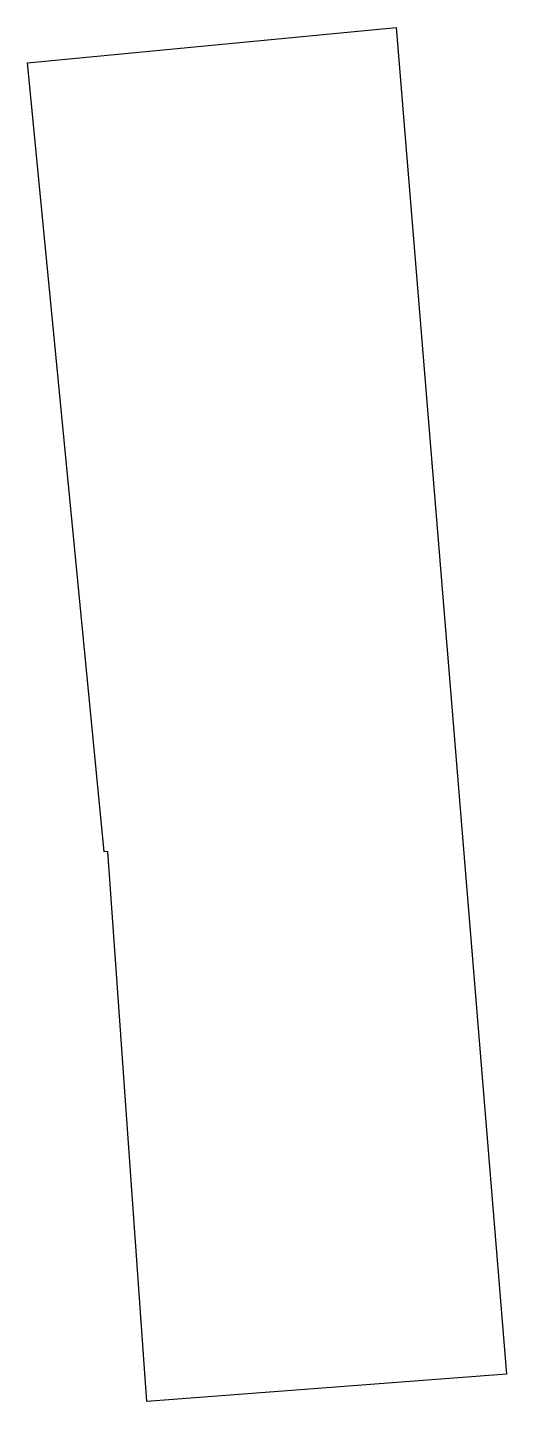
# Model space of a CAD drawing. Header units: millimetres. Extents: x 614030.7 to 614039.8, y 1320453.6 to 1320479.6.
import ezdxf

# ---------------------------------------------------------------- set-up
doc = ezdxf.new("R2010")
doc.units = ezdxf.units.MM

msp = doc.modelspace()

# ---------------------------------------------------------------- linework, layer by layer
msp.add_lwpolyline([(614039.8, 1320454.12), (614032.99, 1320453.6), (614032.25, 1320464.01), (614032.18, 1320464), (614030.73, 1320478.93), (614037.71, 1320479.6)], close=True)

doc.saveas('drawing.dxf')
